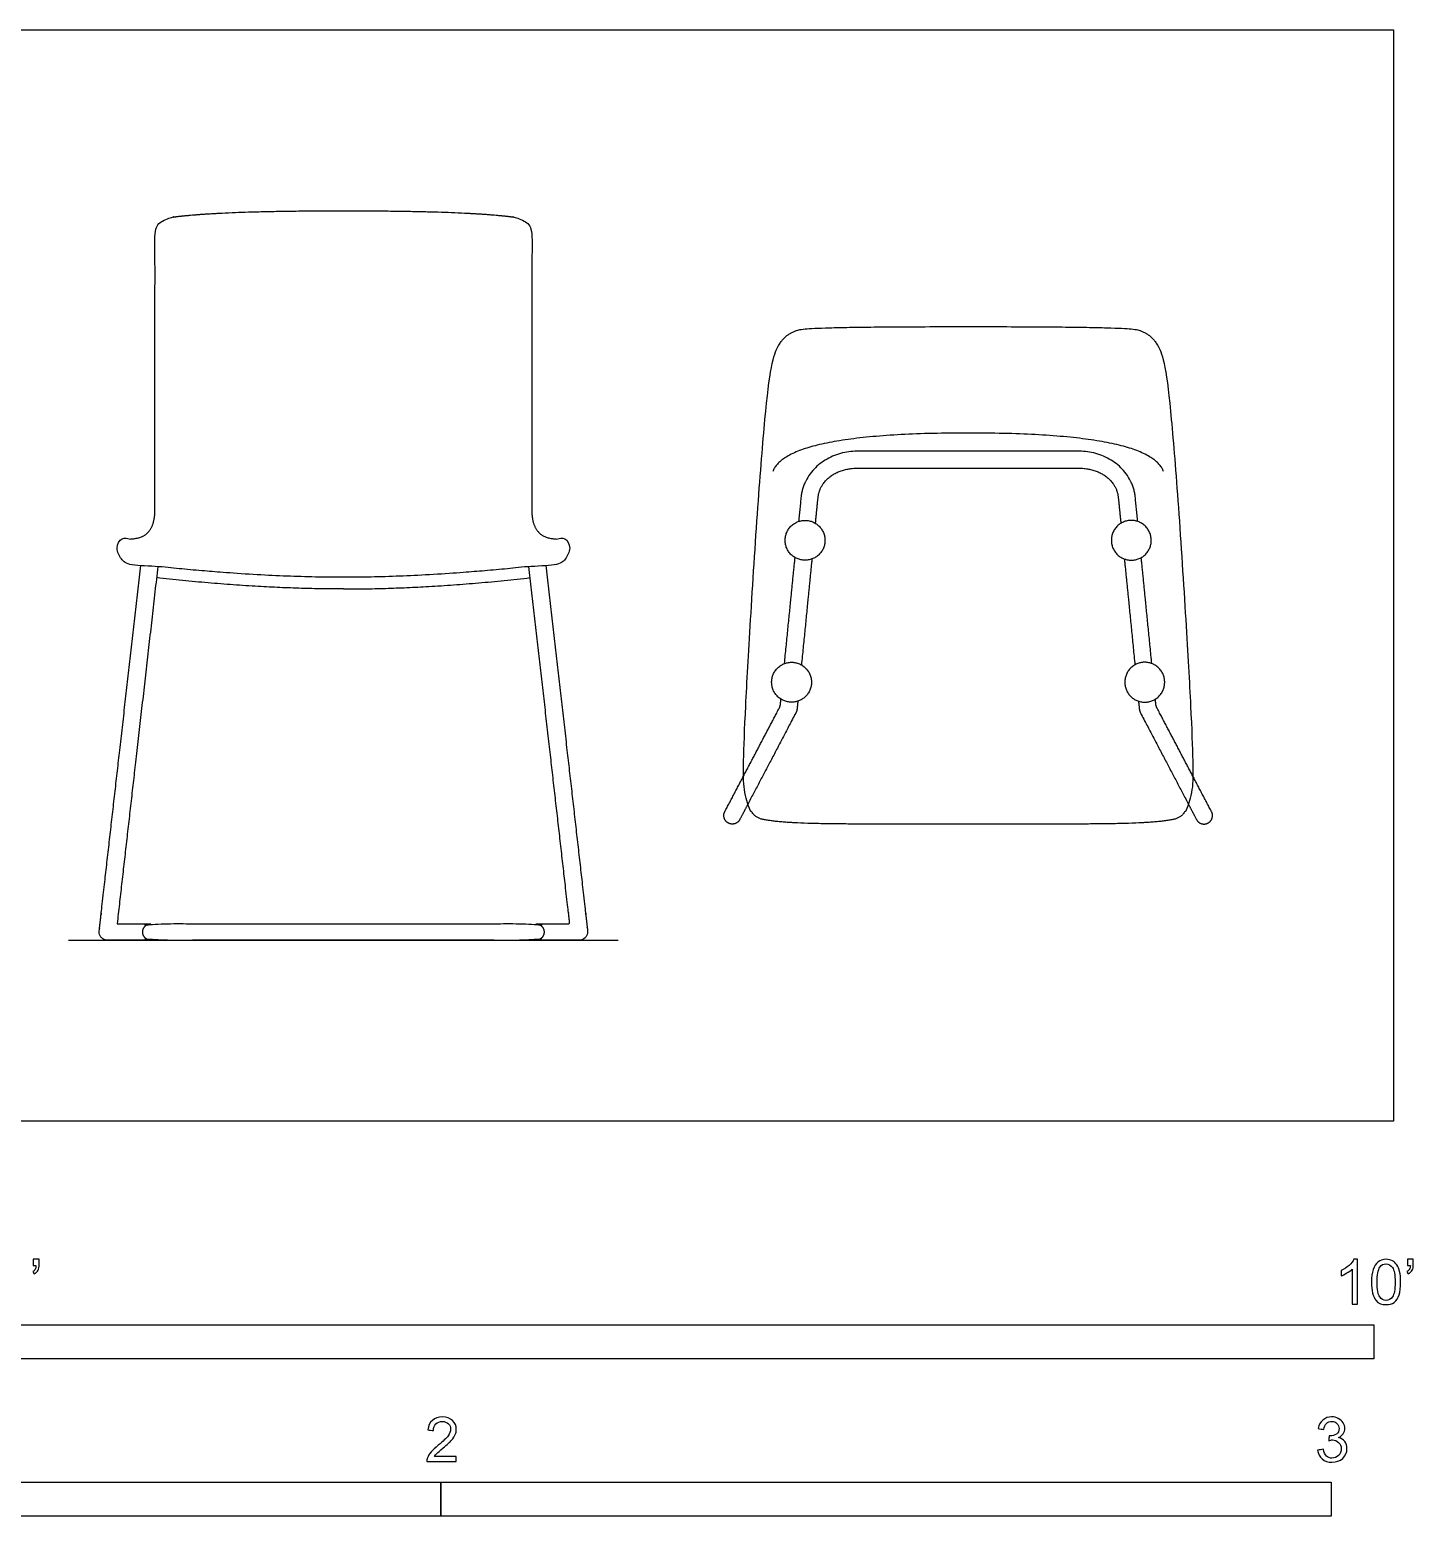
# Model space of a CAD drawing. Header units: metres. Extents: x 0 to 3.09, y -0.65 to 1.23.
# Drawn here: x 1.538 to 3.092, y -0.444 to 1.226 of the extents above; entities that cross this region are included whole.
import ezdxf

# ---------------------------------------------------------------- set-up
doc = ezdxf.new("R2010")
doc.units = ezdxf.units.M
for name, color, linetype, true_color in [('AG-DETAILS', 7, 'Continuous', 0x66ffff), ('AG-DIAGRAM', 7, 'Continuous', 0xfecc66), ('AG-FURNITURE', 7, 'Continuous', 0x66ccff), ('N-SYMB', 7, 'Continuous', 0x800040), ('X-VPRT', 6, 'Continuous', 0xff00ff)]:
    doc.layers.add(name, color=color, linetype=linetype, true_color=true_color)

msp = doc.modelspace()

# ---------------------------------------------------------------- linework, layer by layer
at = {"layer": 'AG-DETAILS'}
for points, weights, knots in [([(2.7828, 0.6734), (2.7812, 0.689), (2.7799, 0.7028), (2.7719, 0.7523), (2.7159, 0.7523), (2.6688, 0.7523), (2.5924, 0.7523), (2.516, 0.7523), (2.4688, 0.7523), (2.4129, 0.7523), (2.4049, 0.7028), (2.4035, 0.689), (2.402, 0.6734)], [1, 1, 1, 0.792751291547, 1, 1, 1, 1, 1, 0.792751291547, 1, 1, 1], [6.71745, 6.71745, 6.71745, 6.782875, 6.782875, 7.025685, 7.025685, 7.749309, 7.749309, 8.472933, 8.472933, 8.715742, 8.715742, 8.781168, 8.781168, 8.781168]), ([(2.4209, 0.6713), (2.4225, 0.6873), (2.4239, 0.7009), (2.4276, 0.7333), (2.4688, 0.7333), (2.516, 0.7333), (2.5924, 0.7333), (2.6688, 0.7333), (2.7159, 0.7333), (2.7572, 0.7333), (2.7609, 0.7009), (2.7623, 0.6873), (2.7639, 0.6713)], [1, 1, 1, 0.792751291547, 1, 1, 1, 1, 1, 0.792751291547, 1, 1, 1], [-4.954801, -4.954801, -4.954801, -4.890175, -4.890175, -4.647366, -4.647366, -3.923742, -3.923742, -3.200118, -3.200118, -2.957308, -2.957308, -2.892682, -2.892682, -2.892682]), ([(2.4098, 0.6746), (2.3874, 0.6752), (2.3868, 0.6528), (2.3862, 0.6305), (2.4086, 0.6299), (2.431, 0.6293), (2.4316, 0.6516), (2.4321, 0.674), (2.4098, 0.6746)], [1, 0.707106781187, 1, 0.707106781187, 1, 0.707106781187, 1, 0.707106781187, 1], [0, 0, 0, 0.0919163, 0.0919163, 0.1838326, 0.1838326, 0.2757489, 0.2757489, 0.3676652, 0.3676652, 0.3676652]), ([(2.775, 0.6746), (2.7974, 0.6752), (2.798, 0.6528), (2.7986, 0.6305), (2.7762, 0.6299), (2.7538, 0.6293), (2.7532, 0.6516), (2.7526, 0.674), (2.775, 0.6746)], [1, 0.707106781187, 1, 0.707106781187, 1, 0.707106781187, 1, 0.707106781187, 1], [0, 0, 0, 0.0919163, 0.0919163, 0.1838326, 0.1838326, 0.2757489, 0.2757489, 0.3676652, 0.3676652, 0.3676652]), ([(2.3947, 0.5153), (2.3723, 0.5159), (2.3717, 0.4935), (2.3711, 0.4711), (2.3935, 0.4705), (2.4158, 0.4699), (2.4164, 0.4923), (2.417, 0.5147), (2.3947, 0.5153)], [1, 0.707106781187, 1, 0.707106781187, 1, 0.707106781187, 1, 0.707106781187, 1], [0, 0, 0, 0.0919163, 0.0919163, 0.1838326, 0.1838326, 0.2757489, 0.2757489, 0.3676652, 0.3676652, 0.3676652]), ([(2.7901, 0.5153), (2.8125, 0.5159), (2.8131, 0.4935), (2.8137, 0.4711), (2.7913, 0.4705), (2.7689, 0.4699), (2.7683, 0.4923), (2.7677, 0.5147), (2.7901, 0.5153)], [1, 0.707106781187, 1, 0.707106781187, 1, 0.707106781187, 1, 0.707106781187, 1], [0, 0, 0, 0.0919163, 0.0919163, 0.1838326, 0.1838326, 0.2757489, 0.2757489, 0.3676652, 0.3676652, 0.3676652]), ([(2.3401, 0.3875), (2.3602, 0.4257), (2.3803, 0.4639), (2.3814, 0.4661), (2.3816, 0.4685), (2.3819, 0.4712), (2.3822, 0.4739)], [1, 1, 1, 0.981522308437, 1, 1, 1], [5.8335611, 5.8335611, 5.8335611, 6.0499597, 6.0499597, 6.0657852, 6.0657852, 6.0729634, 6.0729634, 6.0729634]), ([(2.4011, 0.4716), (2.4007, 0.4673), (2.4002, 0.4629), (2.4, 0.4605), (2.3988, 0.4584), (2.3715, 0.4063), (2.3448, 0.3557)], [1, 1, 1, 0.981522308437, 1, 1, 1], [5.2542495, 5.2542495, 5.2542495, 5.2645513, 5.2645513, 5.2803768, 5.2803768, 5.5718086, 5.5718086, 5.5718086]), ([(2.7837, 0.4716), (2.7841, 0.4673), (2.7846, 0.4629), (2.7848, 0.4605), (2.7859, 0.4584), (2.8133, 0.4063), (2.8399, 0.3557)], [1, 1, 1, 0.981522308437, 1, 1, 1], [5.2542495, 5.2542495, 5.2542495, 5.2645513, 5.2645513, 5.2803768, 5.2803768, 5.5718086, 5.5718086, 5.5718086]), ([(2.8447, 0.3875), (2.8246, 0.4257), (2.8045, 0.4639), (2.8034, 0.4661), (2.8031, 0.4685), (2.8029, 0.4712), (2.8026, 0.4739)], [1, 1, 1, 0.981522308437, 1, 1, 1], [5.8335611, 5.8335611, 5.8335611, 6.0499597, 6.0499597, 6.0657852, 6.0657852, 6.0729634, 6.0729634, 6.0729634])]:
    msp.add_rational_spline(points, weights, degree=2, knots=knots, dxfattribs=at)
for points in [[(2.3861, 0.5138), (2.3928, 0.581), (2.398, 0.6329)], [(2.4169, 0.6313), (2.4119, 0.5805), (2.4051, 0.5123)], [(2.7678, 0.6313), (2.7729, 0.5805), (2.7797, 0.5123)], [(2.7986, 0.5138), (2.792, 0.581), (2.7868, 0.6329)]]:
    msp.add_open_spline(points, degree=2, dxfattribs=at)
at = {"layer": 'AG-DIAGRAM'}
msp.add_lwpolyline([(1.582, 0.2032), (2.1995, 0.2032)], dxfattribs=at)
at = {"layer": 'AG-FURNITURE'}
msp.add_line((1.6366, 0.2217), (1.6746, 0.2217), dxfattribs=at)
for points, weights, knots in [([(1.8907, 1.0223), (1.7488, 1.0223), (1.6971, 1.0149), (1.6791, 1.0124), (1.6791, 0.9942), (1.6791, 0.8358), (1.6791, 0.7263), (1.6791, 0.6865), (1.6791, 0.6534), (1.6503, 0.6539), (1.647, 0.654), (1.6437, 0.6541), (1.6408, 0.6541), (1.6387, 0.652), (1.6366, 0.65), (1.6366, 0.647), (1.6366, 0.6456), (1.6366, 0.6442), (1.6366, 0.6283), (1.6523, 0.6248), (1.674, 0.6236), (1.8003, 0.6107), (1.9811, 0.6107), (2.1074, 0.6236), (2.1291, 0.6248), (2.1449, 0.6283), (2.1449, 0.6442), (2.1449, 0.6456), (2.1449, 0.647), (2.1449, 0.65), (2.1428, 0.652), (2.1407, 0.6541), (2.1377, 0.6541), (2.1345, 0.654), (2.1312, 0.6539), (2.1023, 0.6534), (2.1023, 0.6865), (2.1023, 0.7263), (2.1023, 0.8358), (2.1023, 0.9942), (2.1023, 1.0124), (2.0843, 1.0149), (2.0326, 1.0223), (1.8907, 1.0223)], [1, 1, 1, 0.75567537034, 1, 1, 1, 1, 1, 1, 1, 1, 0.922398044087, 1, 0.922398044087, 1, 1, 1, 0.751794393469, 1, 1, 1, 1, 1, 1, 0.751794393469, 1, 1, 1, 0.922398044087, 1, 0.922398044087, 1, 1, 1, 1, 1, 1, 1, 1, 0.75567537034, 1, 1, 1], [0, 0, 0, 0.596675, 0.596675, 0.694965, 0.694965, 1.118036, 1.554994, 1.554994, 1.718336, 1.718336, 1.754374, 1.754374, 1.771653, 1.771653, 1.788932, 1.788932, 1.797706, 1.797706, 1.878787, 1.878787, 1.932963, 2.272377, 2.611791, 2.665967, 2.665967, 2.747048, 2.747048, 2.755822, 2.755822, 2.773101, 2.773101, 2.79038, 2.79038, 2.826418, 2.826418, 2.98976, 2.98976, 3.426718, 3.849789, 3.849789, 3.948079, 3.948079, 4.544754, 4.544754, 4.544754]), ([(1.6746, 0.2031), (1.6503, 0.2031), (1.6259, 0.2031), (1.6254, 0.2031), (1.6249, 0.2032), (1.6154, 0.2043), (1.6165, 0.2137), (1.6388, 0.4099), (1.6633, 0.6241)], [1, 1, 1, 1.02028862768, 1.04436841716, 0.738479989832, 1.04436841716, 1.04436841716, 1.04436841716], [1.97386, 1.97386, 1.97386, 2.063077, 2.063077, 2.066942, 2.066942, 2.116029, 2.116029, 3.472586, 3.472586, 3.472586]), ([(2.1181, 0.6241), (2.1426, 0.4099), (2.165, 0.2137), (2.166, 0.2043), (2.1566, 0.2032), (2.156, 0.2031), (2.1555, 0.2031), (2.1555, 0.2031), (2.1555, 0.2031), (2.1312, 0.2031), (2.1068, 0.2031)], [1, 1, 1, 0.707106781186, 1, 0.976943204053, 0.957516508123, 0.957516508123, 0.957516508123, 0.957516508123, 0.957516508123], [-2.852871, -2.852871, -2.852871, -1.496314, -1.496314, -1.447226, -1.447226, -1.443362, -1.443362, -1.443362, -1.443362, -1.354145, -1.354145, -1.354145]), ([(2.3448, 0.3557), (2.3404, 0.3472), (2.3359, 0.3387), (2.3315, 0.3303), (2.3231, 0.3347), (2.3146, 0.3392), (2.3191, 0.3476), (2.3296, 0.3675), (2.3401, 0.3875)], [1, 1, 1, 0.707106781187, 1, 0.707106781187, 1, 1, 1], [5.5718086, 5.5718086, 5.5718086, 5.6206858, 5.6206858, 5.6697732, 5.6697732, 5.7188606, 5.7188606, 5.8335611, 5.8335611, 5.8335611]), ([(2.8399, 0.3557), (2.8444, 0.3472), (2.8488, 0.3387), (2.8533, 0.3303), (2.8617, 0.3347), (2.8701, 0.3392), (2.8657, 0.3476), (2.8552, 0.3675), (2.8447, 0.3875)], [1, 1, 1, 0.707106781187, 1, 0.707106781187, 1, 1, 1], [5.5718086, 5.5718086, 5.5718086, 5.6206858, 5.6206858, 5.6697732, 5.6697732, 5.7188606, 5.7188606, 5.8335611, 5.8335611, 5.8335611]), ([(2.1161, 0.2124), (2.1161, 0.2217), (2.1068, 0.2217), (1.8907, 0.2217), (1.6746, 0.2217), (1.6653, 0.2217), (1.6653, 0.2124), (1.6653, 0.2031), (1.6746, 0.2031), (1.8907, 0.2031), (2.1068, 0.2031), (2.1161, 0.2031), (2.1161, 0.2124)], [1, 0.707106781187, 1, 1, 1, 0.707106781187, 1, 0.707106781187, 1, 1, 1, 0.707106781187, 1], [0, 0, 0, 0.047903, 0.047903, 0.756891, 0.756891, 0.804794, 0.804794, 0.852697, 0.852697, 1.561685, 1.561685, 1.609588, 1.609588, 1.609588])]:
    msp.add_rational_spline(points, weights, degree=2, knots=knots, dxfattribs=at)
for points, knots in [([(2.5924, 0.8922), (2.4295, 0.8922), (2.3838, 0.8865), (2.3655, 0.8346), (2.34, 0.4401), (2.34, 0.3443), (2.3808, 0.334), (2.5345, 0.3334), (2.5924, 0.3334), (2.6503, 0.3334), (2.804, 0.334), (2.8448, 0.3443), (2.8448, 0.4401), (2.8192, 0.8346), (2.801, 0.8865), (2.7553, 0.8922), (2.5924, 0.8922)], [0, 0, 0, 0.473073, 0.946145, 1.419218, 1.89229, 2.365363, 2.838436, 3.311508, 3.311508, 3.784581, 4.257654, 4.730726, 5.203799, 5.676871, 6.149944, 6.623017, 6.623017, 6.623017]), ([(2.8118, 0.7294), (2.7962, 0.7727), (2.5924, 0.7727), (2.3886, 0.7727), (2.373, 0.7294)], [-0.503108, -0.503108, -0.503108, 0, 0, 0.503108, 0.503108, 0.503108]), ([(2.1068, 0.2217), (2.1258, 0.2217), (2.1449, 0.2217), (2.123, 0.4136), (2.0991, 0.6227)], [3.005399, 3.005399, 3.005399, 3.075155, 3.075155, 4.398954, 4.398954, 4.398954])]:
    msp.add_open_spline(points, degree=2, knots=knots, dxfattribs=at)
for points in [[(1.6823, 0.6227), (1.658, 0.4095), (1.6366, 0.2217)], [(1.8907, 0.5976), (1.7917, 0.5976), (1.6809, 0.6103)], [(1.8907, 0.5976), (1.9898, 0.5976), (2.1005, 0.6103)]]:
    msp.add_open_spline(points, degree=2, dxfattribs=at)
at = {"layer": 'N-SYMB'}
for points in [[(1.524, -0.2667), (1.524, -0.2286), (3.048, -0.2286), (3.048, -0.2667)], [(1, -0.4436), (1, -0.4055), (2, -0.4055), (2, -0.4436)], [(2, -0.4436), (2, -0.4055), (3, -0.4055), (3, -0.4436)]]:
    msp.add_lwpolyline(points, close=True, dxfattribs=at)
for points, knots in [([(1.5424, -0.162), (1.5424, -0.1596), (1.5424, -0.1572), (1.5424, -0.1548), (1.5446, -0.1548), (1.5468, -0.1548), (1.549, -0.1548), (1.549, -0.1567), (1.549, -0.1586), (1.549, -0.1605), (1.549, -0.1635), (1.5487, -0.1659), (1.5478, -0.1671), (1.5469, -0.1689), (1.5454, -0.1704), (1.5433, -0.1713), (1.5428, -0.1705), (1.5423, -0.1697), (1.5418, -0.1689), (1.543, -0.1683), (1.5439, -0.1677), (1.5445, -0.1665), (1.5451, -0.1653), (1.5454, -0.1638), (1.5454, -0.162), (1.5444, -0.162), (1.5434, -0.162), (1.5424, -0.162)], [0, 0, 0, 0, 1, 1, 1, 2, 2, 2, 3, 3, 3, 4, 4, 4, 5, 5, 5, 6, 6, 6, 7, 7, 7, 8, 8, 8, 9, 9, 9, 9]), ([(3.0296, -0.2054), (3.0276, -0.2054), (3.0256, -0.2054), (3.0236, -0.2054), (3.0236, -0.1923), (3.0236, -0.1793), (3.0236, -0.1662), (3.0221, -0.1677), (3.02, -0.1692), (3.0176, -0.1704), (3.0152, -0.1719), (3.0131, -0.1731), (3.0113, -0.1737), (3.0113, -0.1717), (3.0113, -0.1697), (3.0113, -0.1677), (3.0146, -0.1662), (3.0176, -0.1641), (3.0203, -0.162), (3.0227, -0.1596), (3.0245, -0.1575), (3.0257, -0.1551), (3.027, -0.1551), (3.0283, -0.1551), (3.0296, -0.1551), (3.0296, -0.1718), (3.0296, -0.1886), (3.0296, -0.2054)], [0, 0, 0, 0, 1, 1, 1, 2, 2, 2, 3, 3, 3, 4, 4, 4, 5, 5, 5, 6, 6, 6, 7, 7, 7, 8, 8, 8, 9, 9, 9, 9]), ([(3.0453, -0.1807), (3.0453, -0.1749), (3.0459, -0.1701), (3.0471, -0.1665), (3.0486, -0.1629), (3.0504, -0.1602), (3.0528, -0.1581), (3.0549, -0.1563), (3.0582, -0.1551), (3.0619, -0.1551), (3.0646, -0.1551), (3.0667, -0.1557), (3.0688, -0.1569), (3.0709, -0.1578), (3.0724, -0.1596), (3.0739, -0.1614), (3.0751, -0.1635), (3.0763, -0.1659), (3.0769, -0.1689), (3.0778, -0.1719), (3.0781, -0.1758), (3.0781, -0.1807), (3.0781, -0.1867), (3.0775, -0.1915), (3.0763, -0.1951), (3.0751, -0.1987), (3.0733, -0.2014), (3.0709, -0.2036), (3.0685, -0.2054), (3.0655, -0.206), (3.0619, -0.206), (3.057, -0.206), (3.0531, -0.2048), (3.0504, -0.2011), (3.0471, -0.1969), (3.0453, -0.1903), (3.0453, -0.1807)], [0, 0, 0, 0, 1, 1, 1, 2, 2, 2, 3, 3, 3, 4, 4, 4, 5, 5, 5, 6, 6, 6, 7, 7, 7, 8, 8, 8, 9, 9, 9, 10, 10, 10, 11, 11, 11, 12, 12, 12, 12]), ([(3.0516, -0.1807), (3.0516, -0.1891), (3.0528, -0.1945), (3.0546, -0.1972), (3.0564, -0.1999), (3.0588, -0.2014), (3.0619, -0.2014), (3.0646, -0.2014), (3.067, -0.1999), (3.0688, -0.1972), (3.0709, -0.1945), (3.0718, -0.1891), (3.0718, -0.1807), (3.0718, -0.1725), (3.0709, -0.1671), (3.0688, -0.1644), (3.067, -0.1617), (3.0646, -0.1602), (3.0616, -0.1602), (3.0588, -0.1602), (3.0567, -0.1614), (3.0549, -0.1638), (3.0528, -0.1668), (3.0516, -0.1725), (3.0516, -0.1807)], [0, 0, 0, 0, 1, 1, 1, 2, 2, 2, 3, 3, 3, 4, 4, 4, 5, 5, 5, 6, 6, 6, 7, 7, 7, 8, 8, 8, 8]), ([(3.0857, -0.162), (3.0857, -0.1596), (3.0857, -0.1572), (3.0857, -0.1548), (3.0879, -0.1548), (3.0901, -0.1548), (3.0923, -0.1548), (3.0923, -0.1567), (3.0923, -0.1586), (3.0923, -0.1605), (3.0923, -0.1635), (3.092, -0.1659), (3.0911, -0.1671), (3.0902, -0.1689), (3.0887, -0.1704), (3.0866, -0.1713), (3.0861, -0.1705), (3.0856, -0.1697), (3.085, -0.1689), (3.0863, -0.1683), (3.0872, -0.1677), (3.0878, -0.1665), (3.0884, -0.1653), (3.089, -0.1638), (3.089, -0.162), (3.0879, -0.162), (3.0868, -0.162), (3.0857, -0.162)], [0, 0, 0, 0, 1, 1, 1, 2, 2, 2, 3, 3, 3, 4, 4, 4, 5, 5, 5, 6, 6, 6, 7, 7, 7, 8, 8, 8, 9, 9, 9, 9]), ([(2.0175, -0.3766), (2.0175, -0.3785), (2.0175, -0.3804), (2.0175, -0.3823), (2.0065, -0.3823), (1.9956, -0.3823), (1.9846, -0.3823), (1.9843, -0.3811), (1.9846, -0.3796), (1.9852, -0.3781), (1.9861, -0.376), (1.9873, -0.3735), (1.9892, -0.3714), (1.9913, -0.3693), (1.9937, -0.3669), (1.9973, -0.3639), (2.0027, -0.3594), (2.0063, -0.3558), (2.0084, -0.3534), (2.0102, -0.3507), (2.0111, -0.3482), (2.0111, -0.3458), (2.0111, -0.3434), (2.0102, -0.3413), (2.0087, -0.3398), (2.0069, -0.338), (2.0045, -0.3371), (2.0018, -0.3371), (1.9988, -0.3371), (1.9964, -0.338), (1.9946, -0.3398), (1.9928, -0.3416), (1.9919, -0.344), (1.9919, -0.3473), (1.9898, -0.3471), (1.9877, -0.3469), (1.9855, -0.3467), (1.9861, -0.3419), (1.9877, -0.3383), (1.9907, -0.3359), (1.9934, -0.3335), (1.9973, -0.332), (2.0018, -0.332), (2.0066, -0.332), (2.0105, -0.3335), (2.0133, -0.3362), (2.0163, -0.3389), (2.0175, -0.3422), (2.0175, -0.3461), (2.0175, -0.3479), (2.0172, -0.3501), (2.0163, -0.3519), (2.0154, -0.354), (2.0142, -0.3558), (2.0123, -0.3582), (2.0102, -0.3603), (2.0072, -0.363), (2.0027, -0.3669), (1.9991, -0.3699), (1.9967, -0.372), (1.9958, -0.3732), (1.9946, -0.3741), (1.9937, -0.3754), (1.9931, -0.3766), (2.0012, -0.3766), (2.0093, -0.3766), (2.0175, -0.3766)], [0, 0, 0, 0, 1, 1, 1, 2, 2, 2, 3, 3, 3, 4, 4, 4, 5, 5, 5, 6, 6, 6, 7, 7, 7, 8, 8, 8, 9, 9, 9, 10, 10, 10, 11, 11, 11, 12, 12, 12, 13, 13, 13, 14, 14, 14, 15, 15, 15, 16, 16, 16, 17, 17, 17, 18, 18, 18, 19, 19, 19, 20, 20, 20, 21, 21, 21, 22, 22, 22, 22]), ([(2.9849, -0.3693), (2.987, -0.369), (2.9892, -0.3687), (2.9913, -0.3684), (2.9919, -0.3717), (2.9931, -0.3745), (2.9949, -0.376), (2.9964, -0.3775), (2.9985, -0.3784), (3.0009, -0.3784), (3.0039, -0.3784), (3.0063, -0.3772), (3.0084, -0.3754), (3.0102, -0.3732), (3.0114, -0.3708), (3.0114, -0.3678), (3.0114, -0.3648), (3.0102, -0.3627), (3.0084, -0.3609), (3.0066, -0.3591), (3.0042, -0.3579), (3.0015, -0.3579), (3.0003, -0.3579), (2.9988, -0.3582), (2.9973, -0.3588), (2.9975, -0.357), (2.9977, -0.3552), (2.9979, -0.3534), (2.9982, -0.3534), (2.9985, -0.3534), (2.9988, -0.3534), (3.0015, -0.3534), (3.0039, -0.3528), (3.006, -0.3513), (3.0081, -0.3501), (3.009, -0.3479), (3.009, -0.3449), (3.009, -0.3428), (3.0081, -0.341), (3.0066, -0.3395), (3.0051, -0.338), (3.0033, -0.3371), (3.0009, -0.3371), (2.9985, -0.3371), (2.9964, -0.338), (2.9949, -0.3395), (2.9934, -0.341), (2.9922, -0.3431), (2.9919, -0.3461), (2.9898, -0.3458), (2.9877, -0.3455), (2.9855, -0.3452), (2.9864, -0.341), (2.988, -0.3377), (2.9907, -0.3356), (2.9934, -0.3332), (2.9967, -0.332), (3.0006, -0.332), (3.0033, -0.332), (3.006, -0.3326), (3.0081, -0.3338), (3.0105, -0.335), (3.0123, -0.3368), (3.0136, -0.3386), (3.0148, -0.3407), (3.0154, -0.3428), (3.0154, -0.3452), (3.0154, -0.3473), (3.0148, -0.3491), (3.0136, -0.351), (3.0123, -0.3528), (3.0108, -0.3543), (3.0084, -0.3552), (3.0114, -0.3561), (3.0139, -0.3573), (3.0154, -0.3597), (3.0169, -0.3618), (3.0178, -0.3645), (3.0178, -0.3675), (3.0178, -0.372), (3.0163, -0.3757), (3.013, -0.3787), (3.0099, -0.3817), (3.0057, -0.3829), (3.0009, -0.3829), (2.9967, -0.3829), (2.9928, -0.382), (2.9901, -0.3793), (2.987, -0.3769), (2.9855, -0.3732), (2.9849, -0.3693)], [0, 0, 0, 0, 1, 1, 1, 2, 2, 2, 3, 3, 3, 4, 4, 4, 5, 5, 5, 6, 6, 6, 7, 7, 7, 8, 8, 8, 9, 9, 9, 10, 10, 10, 11, 11, 11, 12, 12, 12, 13, 13, 13, 14, 14, 14, 15, 15, 15, 16, 16, 16, 17, 17, 17, 18, 18, 18, 19, 19, 19, 20, 20, 20, 21, 21, 21, 22, 22, 22, 23, 23, 23, 24, 24, 24, 25, 25, 25, 26, 26, 26, 27, 27, 27, 28, 28, 28, 29, 29, 29, 30, 30, 30, 30])]:
    msp.add_open_spline(points, degree=3, knots=knots, dxfattribs=at)
at = {"layer": 'X-VPRT'}
msp.add_lwpolyline([(0, 1.2255), (3.0702, 1.2255), (3.0702, 0), (0, 0)], close=True, dxfattribs=at)

doc.saveas('drawing.dxf')
